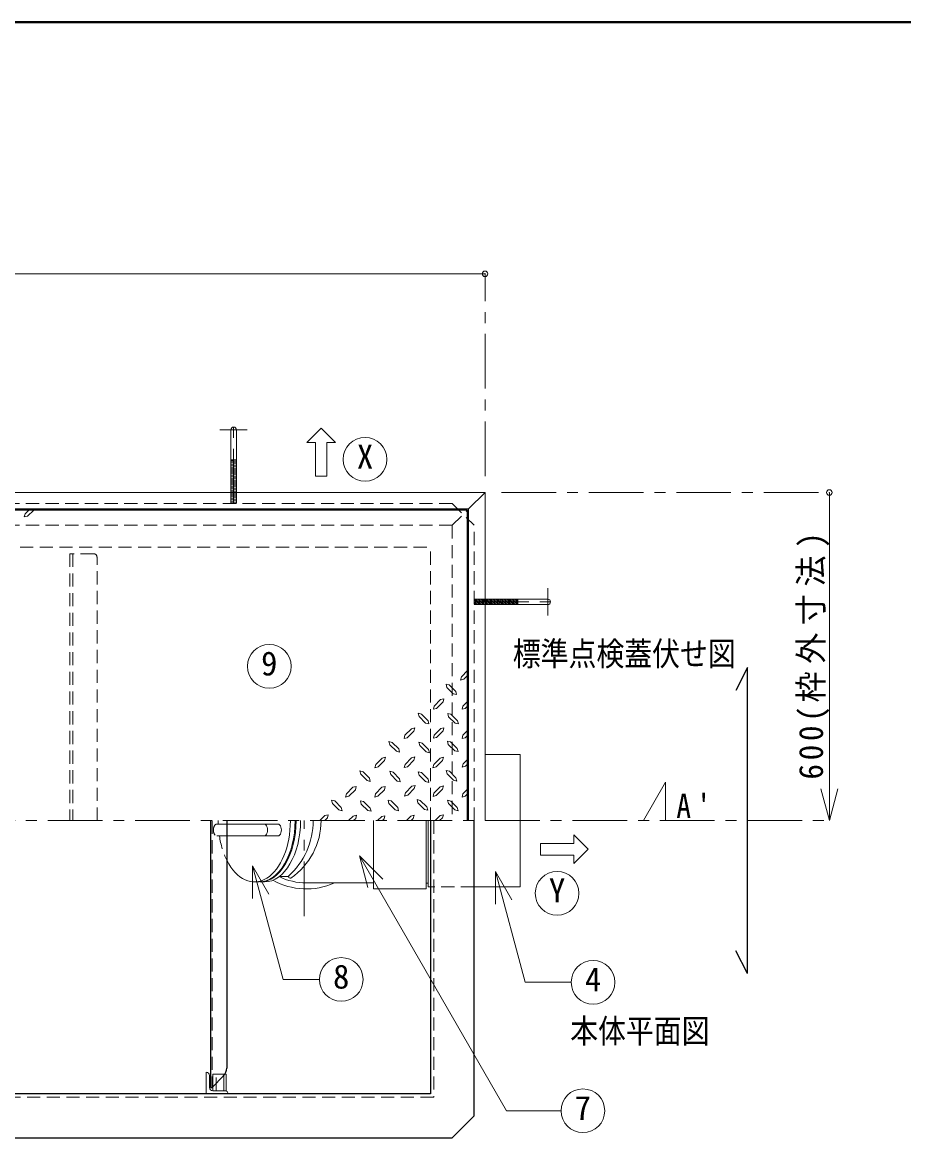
# Model space of a CAD drawing. Units: millimetres at full size, sheet at 1:10; details may follow other scales. Extents: x -2125 to 1925, y -1405 to 1405.
# Drawn here: x -293 to 513, y 385 to 1405 of the extents above; entities that cross this region are included whole.
import ezdxf
from ezdxf.enums import TextEntityAlignment as Align

# ---------------------------------------------------------------- set-up
doc = ezdxf.new("R2010")
doc.units = ezdxf.units.MM
doc.header["$LTSCALE"] = 10
doc.header["$PDMODE"] = 32
doc.header["$PDSIZE"] = 5
doc.linetypes.add('CHAIN1', pattern=[8, 5, -1, 1, -1])
doc.linetypes.add('DASHED1', pattern=[1.8, 1.2, -0.6])
doc.layers.add('0-A', color=4, linetype='Continuous', lineweight=9)
doc.styles.add('ＭＳ ゴシック', font='')
doc.styles.get('ＭＳ ゴシック').set_extended_font_data('MS Gothic')

msp = doc.modelspace()

# ---------------------------------------------------------------- linework, layer by layer
at = {"layer": '0-A', "color": 1, "lineweight": 40}
msp.add_line((1925.2, 1405.02), (-2124.8, 1405.02), dxfattribs=at)
at = {"layer": '0-A'}
for p, q in [((-969.8, 1175.02), (130.2, 1175.02)), ((-25.05, 990.02), (-25.05, 1020.64)), ((-14.55, 1020.64), (-14.55, 990.02)), ((-6.67, 1020.64), (-14.55, 1020.64)), ((-97.3, 1004.92), (-102.3, 1004.92)), ((-102.3, 1004.05), (-97.3, 1004.46)), ((-102.3, 1003.04), (-97.3, 1003.45)), ((-102.3, 1002.04), (-97.3, 1002.45)), ((-102.3, 1001.04), (-97.3, 1001.45)), ((-102.3, 1000.03), (-97.3, 1000.44)), ((-102.3, 999.03), (-97.3, 999.44)), ((-102.3, 998.03), (-97.3, 998.44)), ((-102.3, 997.02), (-97.3, 997.43)), ((-102.3, 996.02), (-97.3, 996.43)), ((-102.3, 995.02), (-97.3, 995.43)), ((-102.3, 994.01), (-97.3, 994.42)), ((-102.3, 993.01), (-97.3, 993.42)), ((-102.3, 992.01), (-97.3, 992.42)), ((-102.3, 991), (-97.3, 991.41)), ((-102.3, 990), (-97.3, 990.41)), ((-102.3, 989), (-97.3, 989.41)), ((-14.55, 990.02), (-25.05, 990.02)), ((-102.3, 987.99), (-97.3, 988.4)), ((-102.3, 986.99), (-97.3, 987.4)), ((-102.3, 985.99), (-97.3, 986.4)), ((-102.3, 984.98), (-97.3, 985.39)), ((-102.3, 983.98), (-97.3, 984.39)), ((-102.3, 982.98), (-97.3, 983.39)), ((-102.3, 981.97), (-97.3, 982.38)), ((-102.3, 980.97), (-97.3, 981.38)), ((-102.3, 979.97), (-97.3, 980.38)), ((-102.3, 978.96), (-97.3, 979.37)), ((-102.3, 977.96), (-97.3, 978.37)), ((-102.3, 976.96), (-97.3, 977.37)), ((-102.3, 975.95), (-97.3, 976.36)), ((-101.46, 975.02), (-97.3, 975.36)), ((445.2, 675.02), (445.2, 975.02)), ((-287.09, 959.02), (-290.47, 955.64)), ((-282.65, 959.02), (-288.31, 953.49)), ((-290.47, 955.64), (-291.31, 952.64)), ((-291.31, 952.64), (-288.31, 953.49)), ((130.2, 873.35), (130.54, 877.52)), ((131.14, 872.52), (131.55, 877.52)), ((132.14, 872.52), (132.55, 877.52)), ((133.15, 872.52), (133.55, 877.52)), ((134.15, 872.52), (134.56, 877.52)), ((135.15, 872.52), (135.56, 877.52)), ((136.16, 872.52), (136.56, 877.52)), ((137.16, 872.52), (137.57, 877.52)), ((138.16, 872.52), (138.57, 877.52)), ((139.17, 872.52), (139.57, 877.52)), ((140.17, 872.52), (140.58, 877.52)), ((141.17, 872.52), (141.58, 877.52)), ((142.18, 872.52), (142.58, 877.52)), ((143.18, 872.52), (143.59, 877.52)), ((144.18, 872.52), (144.59, 877.52)), ((145.19, 872.52), (145.59, 877.52)), ((146.19, 872.52), (146.6, 877.52)), ((147.19, 872.52), (147.6, 877.52)), ((148.2, 872.52), (148.6, 877.52)), ((149.2, 872.52), (149.61, 877.52)), ((150.2, 872.52), (150.61, 877.52)), ((151.21, 872.52), (151.61, 877.52)), ((152.21, 872.52), (152.62, 877.52)), ((153.21, 872.52), (153.62, 877.52)), ((154.22, 872.52), (154.62, 877.52)), ((155.22, 872.52), (155.63, 877.52)), ((156.22, 872.52), (156.63, 877.52)), ((157.23, 872.52), (157.63, 877.52)), ((158.23, 872.52), (158.64, 877.52)), ((159.23, 872.52), (159.64, 877.52)), ((160.1, 877.52), (160.1, 872.52)), ((107.83, 803.5), (108.67, 806.5)), ((114.2, 812.17), (108.67, 806.5)), ((114.2, 807.72), (110.83, 804.35)), ((97.42, 799.1), (94.52, 799.85)), ((95.27, 796.85), (94.52, 799.85)), ((95.27, 796.85), (101.17, 790.94)), ((97.42, 799.1), (103.42, 793.1)), ((110.83, 804.35), (107.83, 803.5)), ((89.55, 785.69), (83.64, 779.78)), ((89.55, 785.69), (92.55, 786.44)), ((91.8, 783.53), (92.55, 786.44)), ((82.89, 776.78), (83.64, 779.78)), ((85.8, 777.63), (82.89, 776.78)), ((91.8, 783.53), (85.8, 777.63)), ((109.23, 776.78), (109.98, 779.78)), ((112.14, 777.63), (109.23, 776.78)), ((114.2, 784), (109.98, 779.78)), ((114.2, 779.69), (112.14, 777.63)), ((69.86, 770.13), (69.11, 773.13)), ((72.02, 772.28), (69.11, 773.13)), ((69.86, 770.13), (75.77, 764.22)), ((72.02, 772.28), (78.02, 766.38)), ((99.02, 772.28), (96.11, 773.03)), ((96.86, 770.03), (96.11, 773.03)), ((96.86, 770.03), (102.77, 764.22)), ((99.02, 772.28), (105.02, 766.38)), ((105.02, 766.38), (105.77, 763.38)), ((62.83, 758.97), (56.92, 753.07)), ((64.98, 756.82), (59.08, 750.82)), ((62.83, 758.97), (65.83, 759.72)), ((64.98, 756.82), (65.83, 759.72)), ((89.64, 759.16), (83.73, 753.25)), ((91.8, 757), (85.89, 751)), ((89.64, 759.16), (92.64, 759.91)), ((91.8, 757), (92.64, 759.91)), ((105.77, 763.38), (102.77, 764.22)), ((114.2, 757.28), (109.98, 753.07)), ((45.3, 746.41), (42.3, 747.25)), ((43.14, 744.25), (42.3, 747.25)), ((45.3, 746.41), (51.2, 740.5)), ((72.67, 745.85), (69.67, 746.69)), ((70.52, 743.69), (69.67, 746.69)), ((96.58, 744.72), (95.83, 747.72)), ((98.73, 746.88), (95.83, 747.72)), ((96.58, 744.72), (102.48, 738.82)), ((98.73, 746.88), (104.73, 740.97)), ((43.14, 744.25), (49.05, 738.35)), ((52.05, 737.6), (49.05, 738.35)), ((51.2, 740.5), (52.05, 737.6)), ((70.52, 743.69), (76.42, 737.78)), ((79.42, 737.03), (76.42, 737.78)), ((105.48, 738.07), (102.48, 738.82)), ((104.73, 740.97), (105.48, 738.07)), ((36.11, 732.16), (30.2, 726.35)), ((38.27, 730), (32.36, 724.1)), ((36.11, 732.16), (39.11, 733)), ((38.27, 730), (39.11, 733)), ((62.92, 732.35), (57.02, 726.44)), ((65.08, 730.19), (59.17, 724.28)), ((62.92, 732.35), (65.92, 733.19)), ((65.08, 730.19), (65.92, 733.19)), ((89.08, 732.16), (83.27, 726.35)), ((91.33, 730), (85.42, 724.1)), ((89.08, 732.16), (92.08, 733)), ((91.33, 730), (92.08, 733)), ((114.2, 730.88), (110.08, 726.91)), ((114.2, 726.63), (112.23, 724.66)), ((16.42, 717.53), (15.58, 720.53)), ((18.58, 719.69), (15.58, 720.53)), ((16.42, 717.53), (22.33, 711.63)), ((18.58, 719.69), (24.48, 713.78)), ((46.05, 719.22), (43.05, 720.07)), ((43.89, 717.07), (43.05, 720.07)), ((43.89, 717.07), (49.8, 711.16)), ((46.05, 719.22), (51.95, 713.32)), ((69.86, 716.6), (69.11, 719.6)), ((72.02, 718.85), (69.11, 719.6)), ((69.86, 716.6), (75.77, 710.78)), ((72.02, 718.85), (78.02, 712.94)), ((95.45, 717.82), (94.7, 720.82)), ((97.61, 720.07), (94.7, 720.82)), ((95.45, 717.82), (101.36, 711.91)), ((97.61, 720.07), (103.61, 714.07)), ((9.3, 705.44), (3.48, 699.53)), ((9.3, 705.44), (12.3, 706.28)), ((11.55, 703.28), (12.3, 706.28)), ((25.23, 710.78), (22.33, 711.63)), ((24.48, 713.78), (25.23, 710.78)), ((35.92, 705.44), (30.02, 699.53)), ((35.92, 705.44), (38.92, 706.19)), ((38.17, 703.28), (38.92, 706.19)), ((52.7, 710.32), (49.8, 711.16)), ((51.95, 713.32), (52.7, 710.32)), ((63.3, 706.38), (57.39, 700.47)), ((65.45, 704.22), (59.55, 698.22)), ((63.3, 706.38), (66.3, 707.13)), ((65.45, 704.22), (66.3, 707.13)), ((89.27, 706), (83.36, 700.1)), ((91.42, 703.85), (85.52, 697.94)), ((89.27, 706), (92.27, 706.85)), ((91.42, 703.85), (92.27, 706.85)), ((445.2, 675.02), (437.44, 704)), ((445.2, 675.02), (452.97, 704)), ((-9.45, 690.72), (-10.3, 693.72)), ((-7.3, 692.97), (-10.3, 693.72)), ((11.55, 703.28), (5.64, 697.38)), ((38.17, 703.28), (32.17, 697.28)), ((44.36, 692.97), (41.45, 693.72)), ((42.2, 690.72), (41.45, 693.72)), ((68.83, 691.19), (67.98, 694.19)), ((70.98, 693.35), (67.98, 694.19)), ((96.67, 690.63), (95.92, 693.63)), ((98.83, 692.78), (95.92, 693.63)), ((114.2, 703.75), (109.98, 699.53)), ((114.2, 699.44), (112.14, 697.38)), ((-9.45, 690.72), (-3.55, 684.91)), ((-7.3, 692.97), (-1.39, 687.07)), ((19.14, 692.41), (16.23, 693.16)), ((16.98, 690.16), (16.23, 693.16)), ((16.98, 690.16), (22.89, 684.35)), ((19.14, 692.41), (25.14, 686.5)), ((25.89, 683.5), (22.89, 684.35)), ((25.14, 686.5), (25.89, 683.5)), ((42.2, 690.72), (48.11, 684.91)), ((44.36, 692.97), (50.36, 687.07)), ((68.83, 691.19), (74.73, 685.28)), ((70.98, 693.35), (76.89, 687.44)), ((77.73, 684.53), (74.73, 685.28)), ((76.89, 687.44), (77.73, 684.53)), ((96.67, 690.63), (102.58, 684.72)), ((98.83, 692.78), (104.83, 686.88)), ((-16.3, 679.57), (-21.03, 675.02)), ((-14.05, 677.41), (-16.44, 675.02)), ((-16.3, 679.57), (-13.3, 680.41)), ((-14.05, 677.41), (-13.3, 680.41)), ((9.67, 679.1), (5.43, 675.02)), ((9.67, 679.1), (12.67, 679.94)), ((11.92, 676.94), (10, 675.02)), ((11.92, 676.94), (12.67, 679.94)), ((35.64, 678.72), (31.94, 675.02)), ((35.64, 678.72), (38.64, 679.47)), ((37.89, 676.47), (36.44, 675.02)), ((37.89, 676.47), (38.64, 679.47)), ((62.27, 679), (58.28, 675.02)), ((62.27, 679), (65.27, 679.85)), ((64.52, 676.85), (62.69, 675.02)), ((64.52, 676.85), (65.27, 679.85)), ((89.08, 679.57), (84.53, 675.02)), ((91.33, 677.41), (88.6, 675.02)), ((89.08, 679.57), (92.08, 680.41)), ((91.33, 677.41), (92.08, 680.41)), ((180.83, 654.02), (180.83, 643.52)), ((211.45, 654.02), (180.83, 654.02)), ((211.45, 661.89), (211.45, 654.02)), ((180.83, 643.52), (211.45, 643.52)), ((76.2, 617.87), (78.2, 617.87))]:
    msp.add_line(p, q, dxfattribs=at)
at = {"layer": '0-A', "linetype": 'CHAIN1'}
for p, q in [((130.2, 990.02), (130.2, 1175.02)), ((-99.8, 965.02), (-99.8, 1044.92)), ((-87.3, 1032.42), (-112.3, 1032.42)), ((145.2, 975.02), (445.2, 975.02)), ((187.6, 887.52), (187.6, 862.52)), ((120.2, 875.02), (200.1, 875.02)), ((295.2, 710.02), (275.2, 675.02)), ((295.2, 675.02), (295.2, 710.02)), ((-1069.8, 675.02), (445.2, 675.02)), ((-35.3, 587.54), (-35.3, 675.02))]:
    msp.add_line(p, q, dxfattribs=at)
at = {"layer": '0-A', "color": 7, "lineweight": 18}
for p, q in [((-102.3, 1032.42), (-102.3, 975.02)), ((-97.3, 1032.42), (-97.3, 975.02)), ((130.2, 975.02), (-969.8, 975.02)), ((115.2, 960.02), (130.2, 975.02)), ((130.2, 975.02), (130.2, 675.02)), ((115.2, 960.02), (-954.8, 960.02)), ((115.2, 960.02), (115.2, 675.02)), ((187.6, 877.52), (130.2, 877.52)), ((187.6, 872.52), (130.2, 872.52)), ((162.2, 735.52), (130.2, 735.52)), ((162.2, 735.52), (162.2, 614.52)), ((28.2, 675.02), (28.2, 612.52)), ((76.2, 612.52), (76.2, 675.02)), ((78.2, 675.02), (78.2, 614.52)), ((-106.05, 671.83), (-59.29, 671.83)), ((-106.05, 660.99), (-59.29, 660.99)), ((15.33, 642.77), (36.54, 621.55)), ((15.33, 642.77), (23.09, 613.79)), ((15.33, 642.77), (149.93, 409.63)), ((-82.47, 633.73), (-67.47, 607.75)), ((-82.47, 633.73), (-82.47, 603.73)), ((-82.47, 633.73), (-54.61, 529.74)), ((-57.83, 624), (-49.78, 624)), ((139.62, 628.56), (154.62, 602.58)), ((139.62, 628.56), (139.62, 598.56)), ((139.62, 628.56), (166.81, 527.12)), ((-80.86, 618.9), (-76.55, 618.9)), ((-75.65, 618.9), (-71.59, 618.9)), ((28.2, 618.02), (-33.3, 618.02)), ((28.2, 612.52), (76.2, 612.52)), ((80.2, 614.52), (78.2, 614.52)), ((162.2, 614.52), (120.2, 614.52)), ((-21.37, 529.74), (-54.61, 529.74)), ((209.04, 527.12), (166.81, 527.12)), ((-124.8, 425.02), (-124.8, 445.02)), ((-121.8, 431.02), (-121.8, 442.02)), ((-108.8, 428.02), (-108.8, 441.84)), ((-118.8, 428.02), (-118.8, 431.77)), ((-118.8, 428.02), (-106.65, 428.02)), ((199.7, 409.63), (149.93, 409.63))]:
    msp.add_line(p, q, dxfattribs=at)
at = {"layer": '0-A', "linetype": 'DASHED1'}
for p, q in [((-102.3, 974.95), (-101.46, 975.02)), ((-102.3, 975.02), (-102.3, 965.02)), ((-102.3, 973.95), (-97.3, 974.36)), ((-102.3, 972.94), (-97.3, 973.35)), ((-102.3, 971.94), (-97.3, 972.35)), ((-102.3, 970.94), (-97.3, 971.35)), ((-102.3, 969.93), (-97.3, 970.34)), ((-102.3, 968.93), (-97.3, 969.34)), ((-97.3, 975.02), (-97.3, 965.02)), ((100.2, 965.02), (-939.8, 965.02)), ((-102.3, 967.93), (-97.3, 968.34)), ((-102.3, 966.92), (-97.3, 967.33)), ((-102.3, 965.92), (-97.3, 966.33)), ((-101.06, 965.02), (-97.3, 965.33)), ((100.2, 965.02), (120.2, 945.02)), ((100.2, 945.02), (114.2, 959.02)), ((100.2, 945.02), (-638.65, 945.02)), ((100.2, 945.02), (100.2, 675.02)), ((120.2, 675.02), (120.2, 945.02)), ((-637.15, 925.02), (80.2, 925.02)), ((-246.8, 919.02), (-246.8, 675.02)), ((80.2, 675.02), (80.2, 925.02)), ((130.2, 877.52), (120.2, 877.52)), ((120.2, 873.76), (120.51, 877.52)), ((121.11, 872.52), (121.51, 877.52)), ((122.11, 872.52), (122.52, 877.52)), ((123.11, 872.52), (123.52, 877.52)), ((124.12, 872.52), (124.52, 877.52)), ((125.12, 872.52), (125.53, 877.52)), ((126.12, 872.52), (126.53, 877.52)), ((127.13, 872.52), (127.53, 877.52)), ((128.13, 872.52), (128.54, 877.52)), ((129.13, 872.52), (129.54, 877.52)), ((130.2, 872.52), (120.2, 872.52)), ((130.14, 872.52), (130.2, 873.35)), ((-115.15, 671.83), (-106.05, 671.83)), ((-115.15, 660.99), (-106.05, 660.99)), ((120.2, 614.52), (80.2, 614.52)), ((-118.8, 431.77), (-118.8, 443.02)), ((-118.8, 443.02), (-107.84, 443.02)), ((-115.8, 428.02), (-115.8, 443.02)), ((-108.8, 441.84), (-108.8, 443.02))]:
    msp.add_line(p, q, dxfattribs=at)
at = {"layer": '0-A', "color": 5, "lineweight": 25}
for p, q in [((114.2, 959.02), (-640.04, 959.02)), ((114.2, 675.02), (114.2, 959.02)), ((370.2, 815.02), (359.7, 794.02)), ((370.2, 535.02), (370.2, 815.02)), ((-121.05, 675.02), (-121.05, 431.02)), ((-106.05, 675.02), (-106.05, 448.73)), ((80.2, 675.02), (80.2, 425.02)), ((120.2, 405.02), (120.2, 675.02)), ((370.2, 535.02), (359.7, 556.02)), ((-108.95, 441.68), (-119.55, 431.02)), ((-121.05, 431.02), (-119.55, 431.02)), ((80.2, 425.02), (-919.8, 425.02)), ((120.2, 405.02), (100.2, 385.02)), ((-939.8, 385.02), (100.2, 385.02))]:
    msp.add_line(p, q, dxfattribs=at)
at = {"layer": '0-A', "color": 7, "linetype": 'DASHED1', "lineweight": 18}
for p, q in [((-227.8, 919.02), (-249.8, 919.02)), ((-249.8, 919.02), (-249.8, 675.02)), ((-224.8, 675.02), (-224.8, 916.02)), ((-119.55, 675.02), (-119.55, 431.02)), ((83.2, 675.02), (83.2, 422.02)), ((83.2, 422.02), (-922.8, 422.02))]:
    msp.add_line(p, q, dxfattribs=at)
at = {"layer": '0-A'}
for points in [[(-6.67, 1020.64), (-19.8, 1033.77), (-32.92, 1020.64), (-25.05, 1020.64)], [(103.42, 793.1), (104.17, 790.19), (101.17, 790.94)], [(78.02, 766.38), (78.77, 763.47), (75.77, 764.22)], [(59.08, 750.82), (56.17, 750.07), (56.92, 753.07)], [(72.67, 745.85), (78.58, 739.94), (79.42, 737.03)], [(85.89, 751), (82.98, 750.25), (83.73, 753.25)], [(114.2, 752.88), (112.14, 750.82), (109.14, 750.07), (109.98, 753.07)], [(32.36, 724.1), (29.36, 723.35), (30.2, 726.35)], [(59.17, 724.28), (56.17, 723.44), (57.02, 726.44)], [(85.42, 724.1), (82.42, 723.35), (83.27, 726.35)], [(112.23, 724.66), (109.33, 723.91), (110.08, 726.91)], [(103.61, 714.07), (104.36, 711.16), (101.36, 711.91)], [(78.02, 712.94), (78.77, 709.94), (75.77, 710.78)], [(5.64, 697.38), (2.64, 696.53), (3.48, 699.53)], [(32.17, 697.28), (29.27, 696.53), (30.02, 699.53)], [(59.55, 698.22), (56.55, 697.47), (57.39, 700.47)], [(85.52, 697.94), (82.61, 697.1), (83.36, 700.1)], [(112.14, 697.38), (109.14, 696.53), (109.98, 699.53)], [(-1.39, 687.07), (-0.55, 684.07), (-3.55, 684.91)], [(50.36, 687.07), (51.11, 684.07), (48.11, 684.91)], [(104.83, 686.88), (105.58, 683.88), (102.58, 684.72)], [(211.45, 661.89), (224.58, 648.77), (211.45, 635.64), (211.45, 643.52)]]:
    msp.add_lwpolyline(points, dxfattribs=at)
at = {"layer": '0-A', "color": 7, "lineweight": 18}
msp.add_lwpolyline([(-106.65, 428.02), (-106.65, 443.02), (-107.84, 443.02)], dxfattribs=at)
for centre in [(20.45, 1005.33), (-67.2, 816.13), (196.14, 608.52), (-1.37, 529.74), (229.04, 527.12), (219.7, 409.63)]:
    msp.add_circle(centre, 20, dxfattribs=at)
for centre, radius, start, end in [((-99.8, 1032.42), 2.5, 0, 180), ((187.6, 875.02), 2.5, 270, 90), ((-95.57, 675.02), 68.56, 311.91058, 0), ((-84.64, 675.46), 64.9, 305.04396, 359.61123), ((-33.3, 675.02), 57, 244.11913, 270), ((-47.47, 624.75), 2.42, 198.07433, 272.32864), ((-33.3, 675.02), 62.5, 240.7738, 294.21678), ((-124.8, 442.02), 3, 0, 90), ((-118.8, 431.02), 3, 180, 270), ((-107.8, 425.02), 3, 0, 90)]:
    msp.add_arc(centre, radius, start, end, dxfattribs=at)
at = {"layer": '0-A', "color": 7, "linetype": 'DASHED1', "lineweight": 18}
msp.add_arc((-227.8, 916.02), 3, 0, 90, dxfattribs=at)
at = {"layer": '0-A', "color": 5, "lineweight": 25}
msp.add_arc((-116.05, 448.73), 10, 315.18818, 0, dxfattribs=at)
at = {"layer": '0-A', "linetype": 'DASHED1'}
for centre, major_axis, start_param, end_param in [((-80.86, 675.02), (0, 56.12), 1.5707963, 1.6276451), ((-115.15, 666.41), (0, 5.42), 6.2831853, 9.424778), ((-80.86, 675.02), (0, 56.12), 1.8234766, 2.2735635)]:
    msp.add_ellipse(centre, major_axis=major_axis, ratio=0.588235, start_param=start_param, end_param=end_param, dxfattribs=at)
at = {"layer": '0-A', "color": 7, "lineweight": 18}
for centre, major_axis, start_param, end_param in [((-80.86, 675.02), (0, 56.12), 2.2735635, 4.712389), ((-76.55, 675.02), (0, 56.12), 3.1415927, 4.712389), ((-75.65, 675.02), (0, 56.12), 3.1415927, 4.712389), ((-71.59, 675.02), (0, 56.12), 3.1415927, 4.712389), ((-71.91, 666.41), (0, -5.42), 6.2831853, 9.424778), ((-59.29, 666.41), (0, -5.42), 6.2831853, 9.424778)]:
    msp.add_ellipse(centre, major_axis=major_axis, ratio=0.588235, start_param=start_param, end_param=end_param, dxfattribs=at)
at = {"layer": '0-A'}
for p in [(130.2, 1175.02), (445.2, 975.02)]:
    msp.add_point(p, dxfattribs=at)

# ---------------------------------------------------------------- texts
at = {"layer": '0-A', "color": 7, "style": 'ＭＳ ゴシック'}
for s, p in [('X', (12.95, 990.33)), ('9', (-74.7, 801.13)), ('Y', (188.64, 593.52)), ('8', (-8.87, 514.74)), ('4', (221.54, 512.12)), ('7', (212.2, 394.63))]:
    msp.add_text(s, height=21.99, dxfattribs=at).set_placement(p, align=Align.BOTTOM_LEFT)
at = {"layer": '0-A', "color": 7, "style": 'ＭＳ ゴシック', "width": 0.85}
for s, p in [('標準点検蓋伏せ図', (155.6, 810.02)), ('本体平面図', (208.1, 465.02))]:
    msp.add_text(s, height=21.99, dxfattribs=at).set_placement(p, align=Align.BOTTOM_LEFT)
at = {"layer": '0-A', "color": 7, "insert": (445.2, 712.52), "char_height": 21.99, "attachment_point": 7, "rotation": 90, "style": 'ＭＳ ゴシック'}
msp.add_mtext('\\T1.24;\\W0.95;600(枠外寸法)', dxfattribs=at)
at = {"layer": '0-A', "color": 7, "insert": (305.2, 677.52), "char_height": 21.99, "attachment_point": 7, "style": 'ＭＳ ゴシック'}
msp.add_mtext("\\T1.36;\\W0.9;A'", dxfattribs=at)

doc.saveas('drawing.dxf')
